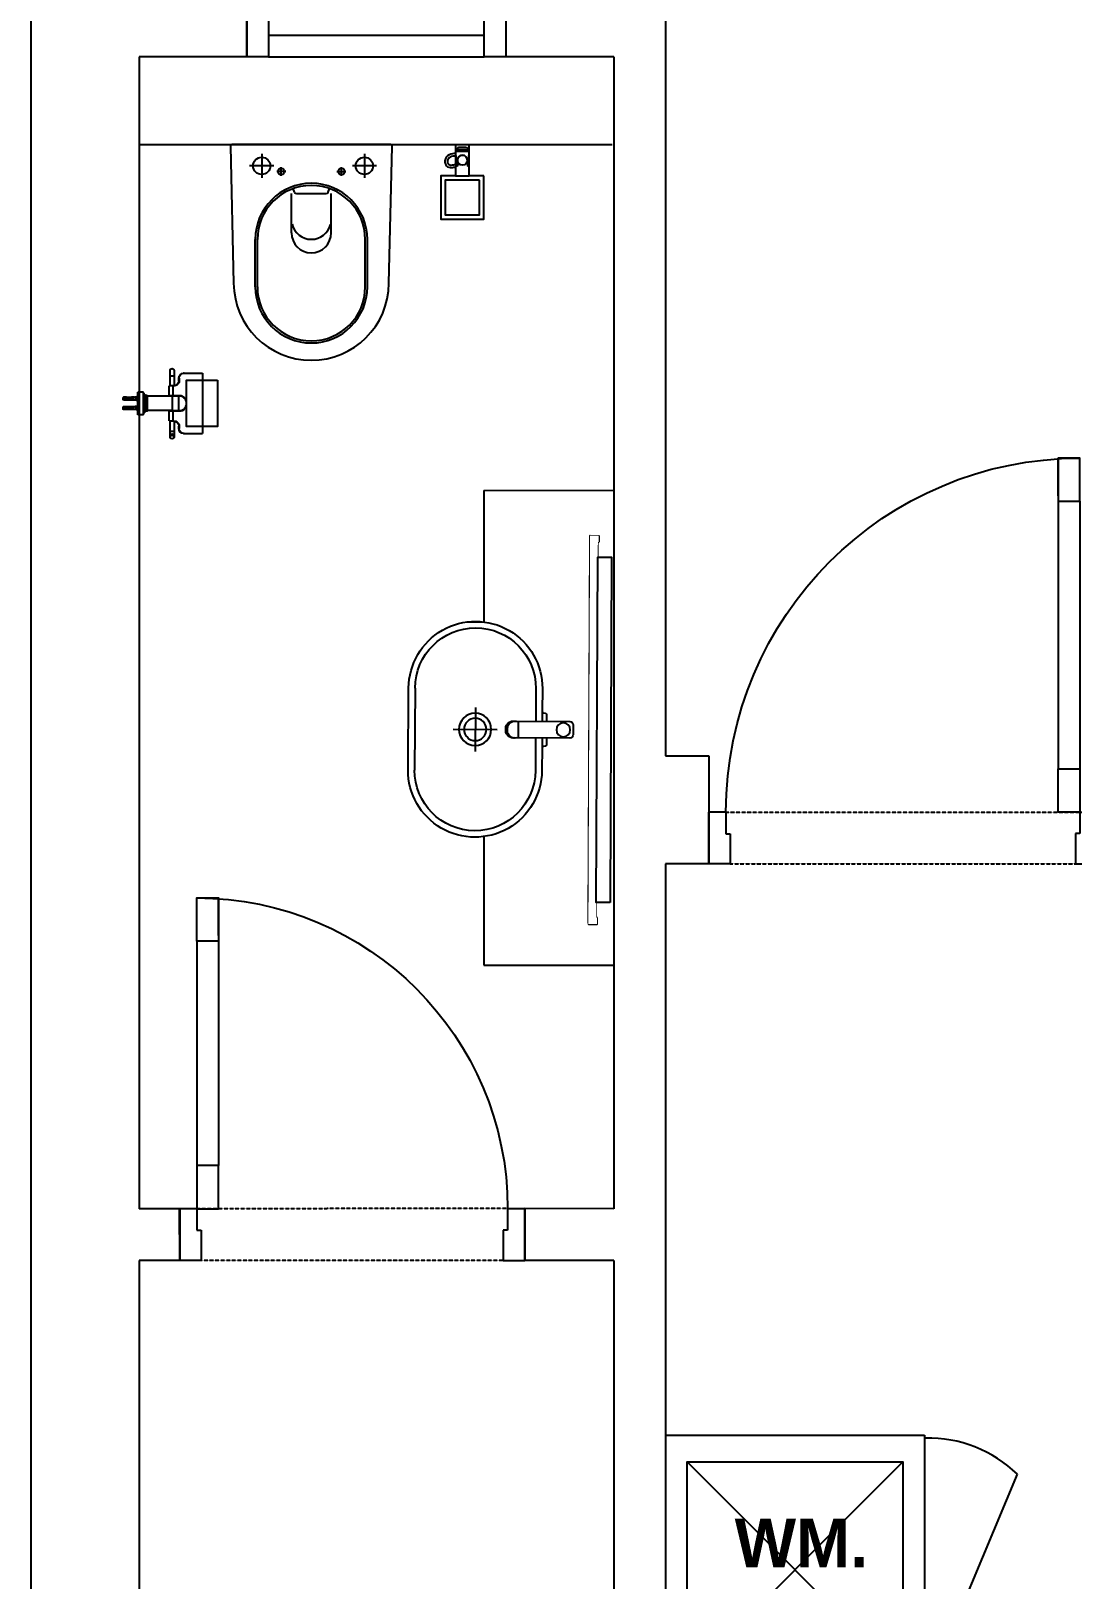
# Model space of a CAD drawing. Extents: x -678889171 to 586587, y -792238163 to 335485.
# Drawn here: x 79990 to 82402, y 69800 to 73387 of the extents above; entities that cross this region are included whole.
import ezdxf

# ---------------------------------------------------------------- set-up
doc = ezdxf.new("R2010")
doc.units = 0
doc.header["$MEASUREMENT"] = 0
doc.set_wipeout_variables(frame=1)
doc.linetypes.add('XR-A-TYP35$0$XR-A-TYP-3-9-10$0$XR-A-TYP-2-3-4-6-7-8-9-10$0$HIDDEN', pattern=[0.375, 0.25, -0.125])
doc.layers.get('0').update_dxf_attribs({"color": 8})
for name, color, linetype in [('XR-A-9TH-FLOOR$0$A-WALL', 252, 'Continuous'), ('XR-A-TYP35$0$XR-A-TYP-3-9-10$0$A-ANNO-NOTE', 252, 'Continuous'), ('XR-A-TYP35$0$XR-A-TYP-3-9-10$0$A-EQPM', 252, 'Continuous'), ('XR-A-TYP35$0$XR-A-TYP-3-9-10$0$A-FURN-SANT', 252, 'Continuous'), ('XR-A-TYP35$0$XR-A-TYP-3-9-10$0$A-WALL', 252, 'Continuous'), ('XR-A-TYP35$0$XR-A-TYP-3-9-10$0$I-EQPM', 252, 'Continuous'), ('XR-A-TYP35$0$XR-A-TYP-3-9-10$0$I-WIPEOUT', 252, 'Continuous'), ('XR-A-TYP35$0$XR-A-TYP-3-9-10$0$XR-A-TYP-2-3-4-6-7-8-9-10$0$A-DOOR', 252, 'Continuous'), ('XR-A-TYP35$0$XR-A-TYP-3-9-10$0$XR-A-TYP-2-3-4-6-7-8-9-10$0$A-FLOR-OVHD', 252, 'XR-A-TYP35$0$XR-A-TYP-3-9-10$0$XR-A-TYP-2-3-4-6-7-8-9-10$0$HIDDEN'), ('XR-A-TYP35$0$XR-A-TYP-3-9-10$0$XR-A-TYP-2-4-6-7-8$0$A-GLAZ', 252, 'Continuous')]:
    doc.layers.add(name, color=color, linetype=linetype)
doc.styles.add('XR-A-TYP35$0$XR-A-TYP-3-9-10$0$TYPICAL TYPES$0$XREF_1BR$0$KZT', font='')
doc.styles.get('XR-A-TYP35$0$XR-A-TYP-3-9-10$0$TYPICAL TYPES$0$XREF_1BR$0$KZT').set_extended_font_data('AvantGarde LT Medium', bold=True)

# ---------------------------------------------------------------- blocks, each defined once
blk = doc.blocks.new('XR-A-TYP35$0$XR-A-TYP-3-9-10$0$A$C519C6AFF')
at = {"layer": 'XR-A-TYP35$0$XR-A-TYP-3-9-10$0$A-EQPM'}
blk.add_lwpolyline([(250, -250), (-250, -250), (-250, 250), (250, 250)], close=True, dxfattribs=at)
for points in [[(250, -250), (-250, 250)], [(250, 250), (-250, -250)]]:
    blk.add_lwpolyline(points, dxfattribs=at)
blk = doc.blocks.new('XR-A-TYP35$0$XR-A-TYP-3-9-10$0$XREF_3BR$0$SE4')
at = {"layer": 'XR-A-TYP35$0$XR-A-TYP-3-9-10$0$A-FURN-SANT'}
for p, q in [((410.2, 473.4), (410.4, 473.4)), ((410.2, 468.4), (410.2, 466.8)), ((410.2, 467.5), (410.5, 467.5)), ((416.2, 481.1), (410.3, 481.1)), ((410.3, 475.3), (410.3, 481.1)), ((410.3, 475.3), (410.3, 475.2)), ((410.3, 475.2), (410.3, 475.2)), ((410.3, 465.7), (410.3, 465.7)), ((410.3, 465.7), (410.3, 465.5)), ((410.3, 459.3), (410.3, 465.5)), ((411.2, 479.3), (415.2, 479.3)), ((411.2, 479.3), (411.2, 478.3)), ((415.2, 478.3), (411.2, 478.3)), ((411.2, 475.3), (415.2, 475.3)), ((411.2, 475.3), (411.2, 474.3)), ((415.2, 474.3), (411.2, 474.3)), ((411.2, 471.3), (415.2, 471.3)), ((411.2, 471.3), (411.2, 470.3)), ((415.2, 470.3), (411.2, 470.3)), ((411.2, 467.3), (412.5, 467.3)), ((411.2, 467.3), (411.2, 466.4)), ((412.5, 466.4), (411.2, 466.4)), ((411.2, 463.3), (412.5, 463.3)), ((411.2, 463.3), (411.2, 462.4)), ((415.2, 462.4), (411.2, 462.4)), ((411.5, 482.3), (414.9, 482.3)), ((412.5, 467.3), (412.5, 467.5)), ((413.2, 467.3), (412.5, 467.3)), ((412.5, 463.8), (412.5, 467.3)), ((414, 463.8), (412.5, 463.8)), ((412.5, 463.2), (412.5, 463.8)), ((414, 463.2), (412.5, 463.2)), ((414, 467.3), (413.2, 467.3)), ((414, 467.3), (414, 467.5)), ((414, 467.3), (415.2, 467.3)), ((414, 463.8), (414, 467.3)), ((415.2, 466.4), (414, 466.4)), ((414, 463.2), (414, 463.8)), ((414, 463.3), (415.2, 463.3)), ((415.2, 479.3), (415.2, 478.3)), ((415.2, 475.3), (415.2, 474.3)), ((415.2, 471.3), (415.2, 470.3)), ((415.2, 467.3), (415.2, 466.4)), ((415.2, 463.3), (415.2, 462.4)), ((416.2, 467.5), (415.9, 467.5)), ((416.2, 473.4), (416, 473.4)), ((416.2, 475.3), (416.2, 481.1)), ((416.2, 475.3), (416.2, 475.2)), ((416.2, 475.2), (416.2, 475.2)), ((416.2, 466.8), (416.2, 468.4)), ((416.2, 465.7), (416.2, 465.5)), ((416.2, 465.7), (416.2, 465.7)), ((416.2, 459.3), (416.2, 465.5)), ((429.2, 473.4), (429.4, 473.4)), ((429.2, 468.4), (429.2, 466.8)), ((429.2, 467.5), (429.5, 467.5)), ((435.2, 481.1), (429.3, 481.1)), ((429.3, 475.3), (429.3, 481.1)), ((429.3, 475.3), (429.3, 475.2)), ((429.3, 475.2), (429.3, 475.2)), ((429.3, 465.7), (429.3, 465.7)), ((429.3, 465.7), (429.3, 465.5)), ((429.3, 459.3), (429.3, 465.5)), ((430.2, 479.3), (434.2, 479.3)), ((430.2, 479.3), (430.2, 478.3)), ((434.2, 478.3), (430.2, 478.3)), ((430.2, 475.3), (434.2, 475.3)), ((430.2, 475.3), (430.2, 474.3)), ((434.2, 474.3), (430.2, 474.3)), ((430.2, 471.3), (434.2, 471.3)), ((430.2, 471.3), (430.2, 470.3)), ((434.2, 470.3), (430.2, 470.3)), ((430.2, 467.3), (431.5, 467.3)), ((430.2, 467.3), (430.2, 466.4)), ((431.5, 466.4), (430.2, 466.4)), ((430.2, 463.3), (431.5, 463.3)), ((430.2, 463.3), (430.2, 462.4)), ((434.2, 462.4), (430.2, 462.4)), ((430.5, 482.3), (433.9, 482.3)), ((431.5, 467.3), (431.5, 467.5)), ((432.2, 467.3), (431.5, 467.3)), ((431.5, 463.8), (431.5, 467.3)), ((433, 463.8), (431.5, 463.8)), ((431.5, 463.2), (431.5, 463.8)), ((433, 463.2), (431.5, 463.2)), ((433, 467.3), (432.2, 467.3)), ((433, 467.3), (433, 467.5)), ((433, 467.3), (434.2, 467.3)), ((433, 463.8), (433, 467.3)), ((434.2, 466.4), (433, 466.4)), ((433, 463.2), (433, 463.8)), ((433, 463.3), (434.2, 463.3)), ((434.2, 479.3), (434.2, 478.3)), ((434.2, 475.3), (434.2, 474.3)), ((434.2, 471.3), (434.2, 470.3)), ((434.2, 467.3), (434.2, 466.4)), ((434.2, 463.3), (434.2, 462.4)), ((435.2, 467.5), (434.9, 467.5)), ((435.2, 473.4), (435, 473.4)), ((435.2, 475.3), (435.2, 481.1)), ((435.2, 475.3), (435.2, 475.2)), ((435.2, 475.2), (435.2, 475.2)), ((435.2, 466.8), (435.2, 468.4)), ((435.2, 465.7), (435.2, 465.5)), ((435.2, 465.7), (435.2, 465.7)), ((435.2, 459.3), (435.2, 465.5)), ((445.2, 452.8), (400.2, 452.8)), ((400.2, 441.8), (400.2, 452.8)), ((445.2, 441.8), (400.2, 441.8)), ((404.2, 438.8), (404.2, 441.8)), ((441.2, 438.8), (404.2, 438.8)), ((407.2, 437.1), (407.2, 437.1)), ((407.2, 434.3), (407.2, 437.1)), ((407.7, 437.1), (407.2, 437.1)), ((407.2, 437.1), (407.2, 434.3)), ((407.5, 434.3), (407.2, 434.3)), ((407.2, 434.3), (407.2, 434.3)), ((407.2, 434.3), (407.2, 434.1)), ((407.2, 434.3), (407.2, 434.1)), ((407.2, 434.1), (407.2, 434.1)), ((407.2, 434.1), (407.4, 434.1)), ((407.4, 434.3), (407.4, 434.1)), ((407.4, 434.1), (407.5, 434.1)), ((407.5, 434.3), (407.5, 434.1)), ((408, 434.1), (407.5, 434.1)), ((407.7, 438.8), (407.7, 437.1)), ((408, 437.1), (407.7, 437.1)), ((407.8, 436.2), (407.8, 437.1)), ((407.8, 437.1), (407.8, 436.5)), ((407.9, 436.5), (407.8, 436.5)), ((407.8, 436.5), (407.8, 436.2)), ((407.8, 436.2), (407.8, 436.2)), ((407.8, 436.2), (407.9, 436.2)), ((407.9, 437.1), (407.9, 436.5)), ((407.9, 436.5), (408, 436.5)), ((407.9, 436.2), (407.9, 436.5)), ((407.9, 436.2), (408.4, 436.2)), ((408.2, 437.1), (408, 437.1)), ((408, 436.5), (408, 437.1)), ((408, 437.1), (408, 436.5)), ((408.2, 436.5), (408, 436.5)), ((408, 434.1), (408, 436.2)), ((408.3, 434.5), (408, 434.5)), ((408.4, 434.3), (408, 434.3)), ((408, 434.1), (408.1, 434.1)), ((408.1, 434.3), (408.1, 434.1)), ((408.1, 434.1), (408.4, 434.1)), ((408.2, 436.5), (408.2, 437.1)), ((409.6, 437.1), (408.2, 437.1)), ((409.9, 436.5), (408.2, 436.5)), ((408.3, 434.5), (408.3, 436.2)), ((408.4, 434.5), (408.3, 434.5)), ((408.4, 436.5), (408.4, 434.5)), ((408.9, 434.5), (408.4, 434.5)), ((408.4, 434.5), (408.4, 434.1)), ((409.6, 434.1), (408.4, 434.1)), ((408.7, 384.8), (408.7, 434.1)), ((408.9, 434.5), (408.9, 436.5)), ((408.9, 434.5), (409.3, 434.5)), ((409, 452.8), (410.2, 458.3)), ((409.3, 434.5), (409.3, 436.5)), ((409.3, 434.5), (409.6, 434.5)), ((411.7, 437.1), (409.6, 437.1)), ((409.6, 434.5), (409.6, 436.5)), ((409.6, 434.1), (409.6, 434.5)), ((409.6, 434.5), (410.1, 434.5)), ((412, 434.1), (409.6, 434.1)), ((409.9, 436.5), (409.9, 437.1)), ((412.4, 436.5), (409.9, 436.5)), ((410.1, 434.5), (410.1, 436.5)), ((410.1, 434.5), (410.5, 434.5)), ((410.2, 459.3), (410.3, 459.3)), ((410.2, 459.3), (410.2, 458.3)), ((410.5, 434.5), (410.5, 436.5)), ((410.5, 434.5), (411.3, 434.5)), ((411.3, 434.5), (411.3, 436.5)), ((411.3, 434.5), (411.7, 434.5)), ((412.4, 437.1), (411.7, 437.1)), ((411.7, 434.5), (411.7, 436.5)), ((411.7, 434.5), (412.2, 434.5)), ((412, 434.1), (412, 434.5)), ((413.4, 434.1), (412, 434.1)), ((412.2, 434.5), (412.2, 436.5)), ((412.2, 434.5), (412.8, 434.5)), ((412.8, 437.1), (412.4, 437.1)), ((412.4, 436.5), (412.4, 437.1)), ((412.8, 436.5), (412.4, 436.5)), ((413.6, 437.1), (412.8, 437.1)), ((412.8, 436.5), (412.8, 437.1)), ((413.6, 436.5), (412.8, 436.5)), ((412.8, 434.5), (412.8, 436.5)), ((412.8, 434.5), (416, 434.5)), ((413.2, 452.8), (413.2, 458.3)), ((413.4, 434.1), (413.4, 434.5)), ((413.4, 434.1), (413.4, 434.5)), ((413.4, 434.1), (413.4, 434.1)), ((415.6, 437.1), (413.6, 437.1)), ((413.6, 436.5), (413.6, 437.1)), ((415.6, 436.5), (413.6, 436.5)), ((414.2, 434.5), (414.2, 434.1)), ((414.6, 434.1), (414.2, 434.1)), ((414.6, 434.5), (414.6, 434.1)), ((414.7, 434.1), (414.6, 434.1)), ((414.7, 434.1), (414.7, 434.5)), ((414.9, 434.1), (414.7, 434.1)), ((414.9, 434.1), (414.9, 434.5)), ((415.1, 434.1), (414.9, 434.1)), ((415.1, 434.1), (415.1, 434.5)), ((415.9, 434.1), (415.1, 434.1)), ((416.2, 437.1), (415.6, 437.1)), ((415.6, 436.5), (415.6, 437.1)), ((416.2, 436.5), (415.6, 436.5)), ((415.9, 434.1), (415.9, 434.5)), ((416.8, 434.1), (415.9, 434.1)), ((416, 434.5), (416, 436.5)), ((416, 434.5), (419.6, 434.5)), ((416.2, 459.3), (416.2, 459.3)), ((416.2, 458.3), (416.2, 459.3)), ((417.5, 452.8), (416.2, 458.3)), ((418.1, 437.1), (416.2, 437.1)), ((416.2, 436.5), (416.2, 437.1)), ((418.1, 436.5), (416.2, 436.5)), ((416.8, 434.1), (416.8, 434.5)), ((418.5, 434.1), (416.8, 434.1)), ((418.8, 437.1), (418.1, 437.1)), ((418.1, 436.5), (418.1, 437.1)), ((418.8, 436.5), (418.1, 436.5)), ((418.5, 434.1), (418.5, 434.5)), ((419.7, 434.1), (418.5, 434.1)), ((419.3, 437.1), (418.8, 437.1)), ((418.8, 436.5), (418.8, 437.1)), ((419.3, 436.5), (418.8, 436.5)), ((419.5, 437.1), (419.3, 437.1)), ((419.3, 436.5), (419.3, 437.1)), ((419.5, 436.5), (419.3, 436.5)), ((419.6, 437.1), (419.5, 437.1)), ((419.5, 436.5), (419.5, 437.1)), ((419.6, 436.5), (419.5, 436.5)), ((420.2, 437.1), (419.6, 437.1)), ((419.6, 436.5), (419.6, 437.1)), ((420.2, 436.5), (419.6, 436.5)), ((419.6, 434.5), (419.6, 436.5)), ((419.6, 434.5), (420.1, 434.5)), ((419.7, 434.1), (419.7, 434.5)), ((420.4, 434.1), (419.7, 434.1)), ((420.1, 434.5), (420.1, 436.5)), ((420.1, 436.5), (420.1, 434.5)), ((420.1, 434.5), (420.1, 434.5)), ((420.1, 434.5), (420.3, 434.5)), ((420.2, 436.5), (420.2, 437.1)), ((420.2, 437.1), (420.2, 437.1)), ((420.3, 437.1), (420.2, 437.1)), ((420.2, 436.5), (420.2, 437.1)), ((420.2, 436.5), (420.2, 436.5)), ((420.3, 434.5), (420.3, 437.1)), ((420.3, 437.1), (420.6, 437.1)), ((420.3, 434.5), (420.6, 434.5)), ((420.4, 434.1), (420.4, 434.5)), ((420.6, 437.1), (420.8, 437.1)), ((420.6, 434.5), (420.6, 437.1)), ((420.6, 434.5), (420.6, 435.1)), ((420.6, 435.1), (420.8, 435.1)), ((420.6, 434.5), (420.6, 435.1)), ((420.6, 434.5), (420.6, 434.5)), ((420.6, 434.5), (420.6, 434.5)), ((420.6, 434.5), (420.9, 434.5)), ((420.8, 435.1), (420.8, 437.1)), ((420.8, 437.1), (422, 437.1)), ((420.8, 435.1), (422, 435.1)), ((420.9, 434.5), (420.9, 435.1)), ((420.9, 434.5), (421.2, 434.5)), ((421.2, 434.5), (421.2, 435.1)), ((421.3, 434.5), (421.2, 434.5)), ((421.3, 434.5), (421.3, 435.1)), ((421.3, 434.5), (422.4, 434.5)), ((422, 435.1), (422, 437.1)), ((422, 437.1), (422.3, 437.1)), ((422, 435.1), (422.3, 435.1)), ((424.9, 437.1), (422.3, 437.1)), ((422.3, 435.1), (422.3, 437.1)), ((422.3, 435.1), (422.7, 435.1)), ((422.4, 434.5), (422.4, 435.1)), ((422.4, 434.5), (422.7, 434.5)), ((422.7, 435.1), (422.7, 437.1)), ((422.7, 435.4), (422.7, 435.4)), ((422.7, 435.4), (422.9, 435.4)), ((422.7, 434.5), (422.7, 435.4)), ((422.7, 435.4), (422.7, 434.5)), ((422.7, 434.5), (422.7, 435.1)), ((422.7, 434.5), (422.7, 435.1)), ((422.7, 434.5), (422.7, 434.5)), ((422.7, 434.5), (422.7, 434.5)), ((422.7, 434.5), (423, 434.5)), ((422.7, 434.3), (422.7, 434.3)), ((422.9, 435.4), (422.9, 437.1)), ((422.9, 435.4), (424, 435.4)), ((423, 434.5), (423, 435.4)), ((423, 434.5), (424.1, 434.5)), ((423.7, 434.5), (423.7, 434.5)), ((424, 435.4), (424, 437.1)), ((424, 435.4), (424, 437.1)), ((424, 435.4), (424, 435.4)), ((424.1, 437.1), (424.1, 434.5)), ((424.2, 434.5), (424.1, 434.5)), ((424.2, 434.5), (424.2, 437.1)), ((424.2, 434.5), (424.5, 434.5)), ((424.5, 434.5), (424.5, 437.1)), ((424.5, 434.5), (424.8, 434.5)), ((424.8, 434.5), (424.8, 437.1)), ((424.8, 437.1), (424.8, 434.5)), ((424.8, 434.5), (424.8, 434.5)), ((424.8, 434.5), (424.9, 434.5)), ((424.9, 437.1), (425.1, 437.1)), ((424.9, 437.1), (424.9, 434.5)), ((424.9, 434.5), (425.1, 434.5)), ((425, 434.1), (425, 434.5)), ((425.7, 434.1), (425, 434.1)), ((425.1, 434.5), (425.1, 437.1)), ((425.2, 437.1), (425.1, 437.1)), ((425.1, 434.5), (425.4, 434.5)), ((425.8, 437.1), (425.2, 437.1)), ((425.2, 437.1), (425.2, 437.1)), ((425.2, 436.5), (425.2, 437.1)), ((425.2, 437.1), (425.2, 436.5)), ((425.8, 436.5), (425.2, 436.5)), ((425.2, 436.5), (425.2, 436.5)), ((425.4, 434.5), (425.4, 436.5)), ((425.4, 434.5), (425.4, 436.5)), ((425.4, 434.5), (425.8, 434.5)), ((425.4, 434.5), (425.4, 434.5)), ((425.7, 434.1), (425.7, 434.5)), ((426.9, 434.1), (425.7, 434.1)), ((425.9, 437.1), (425.8, 437.1)), ((425.8, 436.5), (425.8, 437.1)), ((425.9, 436.5), (425.8, 436.5)), ((425.8, 434.5), (425.8, 436.5)), ((425.8, 434.5), (429.4, 434.5)), ((426.1, 437.1), (425.9, 437.1)), ((425.9, 436.5), (425.9, 437.1)), ((426.1, 436.5), (425.9, 436.5)), ((426.6, 437.1), (426.1, 437.1)), ((426.1, 436.5), (426.1, 437.1)), ((426.6, 436.5), (426.1, 436.5)), ((427.3, 437.1), (426.6, 437.1)), ((426.6, 436.5), (426.6, 437.1)), ((427.3, 436.5), (426.6, 436.5)), ((426.9, 434.1), (426.9, 434.5)), ((428.6, 434.1), (426.9, 434.1)), ((429.3, 437.1), (427.3, 437.1)), ((427.3, 436.5), (427.3, 437.1)), ((429.3, 436.5), (427.3, 436.5)), ((428, 452.8), (429.2, 458.3)), ((428.6, 434.1), (428.6, 434.5)), ((429.5, 434.1), (428.6, 434.1)), ((429.3, 459.3), (429.2, 459.3)), ((429.2, 459.3), (429.2, 458.3)), ((429.9, 437.1), (429.3, 437.1)), ((429.3, 436.5), (429.3, 437.1)), ((429.9, 436.5), (429.3, 436.5)), ((429.4, 434.5), (429.4, 436.5)), ((429.4, 434.5), (432.6, 434.5)), ((429.5, 434.1), (429.5, 434.5)), ((430.4, 434.1), (429.5, 434.1)), ((431.8, 437.1), (429.9, 437.1)), ((429.9, 436.5), (429.9, 437.1)), ((431.8, 436.5), (429.9, 436.5)), ((430.4, 434.1), (430.4, 434.5)), ((430.6, 434.1), (430.4, 434.1)), ((430.6, 434.1), (430.6, 434.5)), ((430.7, 434.1), (430.6, 434.1)), ((430.7, 434.1), (430.7, 434.5)), ((430.8, 434.1), (430.7, 434.1)), ((430.8, 434.1), (430.8, 434.5)), ((431.2, 434.1), (430.8, 434.1)), ((431.2, 434.1), (431.2, 434.5)), ((432.6, 437.1), (431.8, 437.1)), ((431.8, 436.5), (431.8, 437.1)), ((432.6, 436.5), (431.8, 436.5)), ((432, 434.1), (432, 434.5)), ((432, 434.5), (432, 434.1)), ((433.4, 434.1), (432, 434.1)), ((432, 434.1), (432, 434.1)), ((432.2, 452.8), (432.2, 458.3)), ((433, 437.1), (432.6, 437.1)), ((432.6, 436.5), (432.6, 437.1)), ((433, 436.5), (432.6, 436.5)), ((432.6, 434.5), (432.6, 436.5)), ((432.6, 434.5), (433.3, 434.5)), ((433, 436.5), (433, 437.1)), ((433.7, 437.1), (433, 437.1)), ((435.6, 436.5), (433, 436.5)), ((433.3, 434.5), (433.3, 436.5)), ((433.3, 434.5), (433.7, 434.5)), ((433.4, 434.1), (433.4, 434.5)), ((435.8, 434.1), (433.4, 434.1)), ((435.8, 437.1), (433.7, 437.1)), ((433.7, 434.5), (433.7, 436.5)), ((433.7, 434.5), (434.2, 434.5)), ((434.2, 434.5), (434.2, 436.5)), ((434.2, 434.5), (434.9, 434.5)), ((434.9, 434.5), (434.9, 436.5)), ((434.9, 434.5), (435.3, 434.5)), ((435.2, 459.3), (435.2, 459.3)), ((435.2, 458.3), (435.2, 459.3)), ((436.5, 452.8), (435.2, 458.3)), ((435.3, 434.5), (435.3, 436.5)), ((435.3, 434.5), (435.8, 434.5)), ((435.6, 436.5), (435.6, 437.1)), ((437.2, 436.5), (435.6, 436.5)), ((437.2, 437.1), (435.8, 437.1)), ((435.8, 434.5), (435.8, 436.5)), ((435.8, 434.1), (435.8, 434.5)), ((435.8, 434.5), (436.2, 434.5)), ((437.1, 434.1), (435.8, 434.1)), ((436.2, 434.5), (436.2, 436.5)), ((436.2, 434.5), (436.6, 434.5)), ((436.6, 434.5), (436.6, 436.5)), ((437, 434.5), (436.6, 434.5)), ((436.7, 384.8), (436.7, 434.1)), ((437, 434.5), (437, 436.5)), ((437, 436.2), (437.6, 436.2)), ((437.1, 434.5), (437, 434.5)), ((437.1, 434.5), (437.1, 436.2)), ((437.4, 434.5), (437.1, 434.5)), ((437.1, 434.1), (437.1, 434.5)), ((437.4, 434.3), (437.1, 434.3)), ((437.1, 434.1), (437.3, 434.1)), ((437.4, 437.1), (437.2, 437.1)), ((437.2, 436.5), (437.2, 437.1)), ((437.4, 436.5), (437.2, 436.5)), ((437.3, 434.3), (437.3, 434.1)), ((437.3, 434.1), (437.4, 434.1)), ((437.7, 437.1), (437.4, 437.1)), ((437.4, 436.5), (437.4, 437.1)), ((437.4, 434.1), (437.4, 436.2)), ((437.9, 434.1), (437.4, 434.1)), ((437.5, 436.5), (437.5, 437.1)), ((437.5, 436.5), (437.6, 436.5)), ((437.6, 436.5), (437.6, 437.1)), ((437.6, 436.5), (437.6, 437.1)), ((437.6, 436.5), (437.6, 436.5)), ((437.6, 436.2), (437.6, 436.5)), ((437.6, 436.2), (437.6, 436.5)), ((437.6, 436.2), (437.6, 436.2)), ((437.6, 436.2), (437.7, 436.2)), ((437.7, 438.8), (437.7, 437.1)), ((438.2, 437.1), (437.7, 437.1)), ((437.7, 436.2), (437.7, 437.1)), ((438.2, 434.3), (437.9, 434.3)), ((437.9, 434.3), (437.9, 434.1)), ((437.9, 434.1), (438.1, 434.1)), ((438.1, 434.3), (438.1, 434.1)), ((438.1, 434.1), (438.3, 434.1)), ((438.2, 437.1), (438.3, 437.1)), ((438.2, 434.3), (438.2, 437.1)), ((438.3, 434.3), (438.2, 434.3)), ((438.3, 434.3), (438.3, 437.1)), ((438.3, 434.3), (438.3, 434.1)), ((438.3, 434.1), (438.3, 434.3)), ((438.3, 434.1), (438.3, 434.1)), ((441.2, 438.8), (441.2, 441.8)), ((445.2, 441.8), (445.2, 452.8)), ((367.7, 388.8), (357.7, 388.8)), ((357.7, 380.8), (367.7, 380.8)), ((367.7, 388.8), (367.7, 380.8)), ((387.7, 388.8), (367.7, 388.8)), ((367.7, 380.8), (387.6, 380.8)), ((377.7, 371.5), (372.7, 371.5)), ((372.7, 371.5), (372.7, 370.6)), ((372.7, 370.6), (377.7, 370.6)), ((377.7, 370.6), (377.7, 371.5)), ((387.7, 382.7), (387.7, 390.8)), ((407.7, 390.8), (387.7, 390.8)), ((407.7, 382.7), (387.7, 382.7)), ((387.7, 381.5), (387.7, 382.7)), ((407.7, 382.7), (407.7, 390.8)), ((407.7, 382.7), (407.7, 390.8)), ((408.7, 390.8), (407.7, 390.8)), ((407.7, 369.6), (407.7, 382.7)), ((407.7, 378.8), (408.7, 378.8)), ((408.7, 384.8), (436.7, 384.8)), ((408.7, 372.3), (408.7, 384.8)), ((408.7, 372.3), (436.7, 372.3)), ((437.7, 390.8), (436.7, 390.8)), ((436.7, 384.8), (436.7, 372.3)), ((436.7, 378.8), (437.7, 378.8)), ((437.7, 390.8), (437.7, 382.7)), ((457.7, 390.8), (437.7, 390.8)), ((437.7, 390.8), (437.7, 382.7)), ((437.7, 382.7), (437.7, 369.6)), ((457.7, 382.7), (437.7, 382.7)), ((457.7, 390.8), (457.7, 382.7)), ((478.7, 388.8), (457.7, 388.8)), ((457.7, 382.7), (457.7, 381.5)), ((457.8, 380.8), (478.7, 380.8)), ((467.7, 370.6), (467.7, 371.5)), ((472.7, 371.5), (467.7, 371.5)), ((467.7, 370.6), (472.7, 370.6)), ((472.7, 370.6), (472.7, 371.5)), ((478.7, 380.8), (478.7, 388.8)), ((485.8, 388.8), (478.7, 388.8)), ((478.7, 380.8), (485.8, 380.8)), ((488.9, 388.8), (485.8, 388.8)), ((485.8, 380.8), (488.9, 380.8)), ((362.7, 361.1), (362.7, 361.9)), ((362.7, 361.1), (362.7, 324.1)), ((482.7, 361.9), (482.7, 361.1)), ((482.7, 361.1), (482.7, 324.1)), ((362.8, 324.1), (482.6, 324.1))]:
    blk.add_line(p, q, dxfattribs=at)
for points in [[(407.2, 434.1), (438.3, 434.1), (438.3, 437.1), (407.2, 437.1)], [(376.8, 294.5), (468.7, 294.5), (468.7, 356), (376.8, 356)]]:
    blk.add_lwpolyline(points, close=True, dxfattribs=at)
for centre, radius, start, end in [((420.6, 434.8), 0.303, 249.713, 266.578), ((420.6, 434.6), 0.191, 245.5072, 295.3419), ((420.8, 433.8), 0.688, 95.9832, 109.0037), ((420.8, 433.9), 0.513, 94.8314, 107.1936), ((421.2, 430.6), 3.86, 76.2872, 96.7169), ((422.3, 434.5), 0.178, 230.815, 271.7767), ((422.9, 435.5), 1.25, 262.2328, 271.7069), ((423.2, 434.5), 0.178, 268.2233, 308.9187), ((424.2, 430.5), 3.94, 82.708, 103.5674), ((424.6, 433.8), 0.688, 70.9963, 84.0168), ((424.6, 433.9), 0.519, 72.5665, 84.4833), ((424.8, 434.8), 0.303, 273.422, 290.287), ((357.7, 384.8), 4, 90, 270), ((372.7, 361.5), 10, 89.9854, 177.4108), ((372.7, 360.6), 9.98, 89.8092, 177.2539), ((377.5, 380.8), 10.3, 271.4545, 3.7433), ((377.6, 381.5), 10, 270.7148, 351.5135), ((382.8, 381.5), 4.95, 342.2494, 1.6628), ((462.7, 381.5), 4.95, 178.3503, 197.7376), ((468, 380.8), 10.3, 176.2277, 268.5745), ((467.8, 381.5), 9.96, 188.2757, 269.496), ((472.7, 361.5), 10, 2.5889, 90.0149), ((472.7, 360.6), 9.98, 2.7464, 90.1904), ((488.9, 384.8), 4, 270, 90), ((374.1, 177.9), 146.7, 94.406, 94.4421), ((472.5, 204.6), 120, 85.1228, 85.1671)]:
    blk.add_arc(centre, radius, start, end, dxfattribs=at)
for centre, major_axis, ratio, start_param, end_param in [((413.2, 473.4), (0, 10.5), 0.285569, 1.403348, 1.570796), ((413.2, 473.4), (0, -6.74), 0.445101, 4.712389, 4.895847), ((413.2, 470.9), (0, 6.74), 0.445101, 1.209195, 1.545119), ((413.2, 471.3), (0, -8.33), 0.359989, 4.738067, 5.192367), ((413.2, 468.4), (0, 8.33), 0.359989, 1.39272, 1.673729), ((413.2, 466.8), (0, 6.74), 0.445101, 1.467863, 1.738244), ((413.2, 477), (0, -10.5), 0.285569, -1.403348, -1.209195), ((413.2, 464.4), (0, 6.74), 0.445101, 1.090818, 1.403348), ((413.2, 480), (3, 0), 0.760351, 3.989655, 5.435123), ((413.2, 476), (3, 0), 0.760351, 3.989655, 5.435123), ((413.2, 472), (3, 0), 0.760351, 3.989655, 5.435123), ((413.2, 468.6), (3, 0), 0.976011, 3.989655, 4.459709), ((413.2, 464.6), (3, 0), 0.976011, 3.989655, 5.435123), ((413.2, 474.3), (0, -7.06), 0.425017, 6.030505, 6.283185), ((413.2, 474.3), (0, 7.06), 0.425017, 3.141593, 3.394273), ((413.2, 468.6), (3, 0), 0.976011, 4.965069, 5.435123), ((413.2, 471.3), (0, -8.33), 0.359989, 1.090818, 1.545119), ((413.2, 464.4), (0, 6.74), 0.445101, 4.879837, 5.192367), ((413.2, 477), (0, -10.5), 0.285569, 1.209195, 1.403348), ((413.2, 470.9), (0, 6.74), 0.445101, 4.738067, 5.073991), ((413.2, 473.4), (0, 10.5), 0.285569, 4.712389, 4.879837), ((413.2, 473.4), (0, 6.74), 0.445101, 4.528931, 4.712389), ((413.2, 468.4), (0, 8.33), 0.359989, 4.609456, 4.890466), ((413.2, 466.8), (0, 6.74), 0.445101, 4.544941, 4.815322), ((432.2, 473.4), (0, 10.5), 0.285569, 1.403348, 1.570796), ((432.2, 473.4), (0, 6.74), 0.445101, 1.570796, 1.754254), ((432.2, 470.9), (0, 6.74), 0.445101, 1.209195, 1.545119), ((432.2, 471.3), (0, -8.33), 0.359989, 4.738067, 5.192367), ((432.2, 468.4), (0, 8.33), 0.359989, 1.39272, 1.673729), ((432.2, 466.8), (0, 6.74), 0.445101, 1.467863, 1.738244), ((432.2, 477), (0, -10.5), 0.285569, -1.403348, -1.209195), ((432.2, 464.4), (0, 6.74), 0.445101, 1.090818, 1.403348), ((432.2, 480), (3, 0), 0.760351, 3.989655, 5.435123), ((432.2, 476), (3, 0), 0.760351, 3.989655, 5.435123), ((432.2, 472), (3, 0), 0.760351, 3.989655, 5.435123), ((432.2, 468.6), (3, 0), 0.976011, 3.989655, 4.459709), ((432.2, 464.6), (3, 0), 0.976011, 3.989655, 5.435123), ((432.2, 474.3), (0, -7.06), 0.425017, 6.030505, 6.283185), ((432.2, 474.3), (0, 7.06), 0.425017, 3.141593, 3.394273), ((432.2, 468.6), (3, 0), 0.976011, 4.965069, 5.435123), ((432.2, 471.3), (0, -8.33), 0.359989, 1.090818, 1.545119), ((432.2, 464.4), (0, 6.74), 0.445101, 4.879837, 5.192367), ((432.2, 477), (0, -10.5), 0.285569, 1.209195, 1.403348), ((432.2, 470.9), (0, 6.74), 0.445101, 4.738067, 5.073991), ((432.2, 473.4), (0, 10.5), 0.285569, 4.712389, 4.879837), ((432.2, 473.4), (0, -6.74), 0.445101, 1.387338, 1.570796), ((432.2, 468.4), (0, 8.33), 0.359989, 4.609456, 4.890466), ((432.2, 466.8), (0, 6.74), 0.445101, 4.544941, 4.815322), ((413.2, 471.4), (-0.8, -51.9), 0.055876, -1.314474, -1.20343), ((413.2, 471.4), (-2.9, -51.9), 0.014553, 1.205061, 1.316105), ((413.2, 471.4), (2.9, -51.9), 0.014553, -1.316105, -1.205061), ((413.2, 471.4), (0.8, -51.9), 0.055876, 1.20343, 1.314474), ((420.6, 434.6), (-0.068, 0.171), 0.902963, 2.7256, 3.147611), ((424.8, 434.6), (0.068, 0.171), 0.902963, 3.133356, 3.557585), ((432.2, 471.4), (-0.8, -51.9), 0.055876, -1.314474, -1.20343), ((432.2, 471.4), (-2.9, -51.9), 0.014553, 1.205061, 1.316105), ((432.2, 471.4), (2.9, -51.9), 0.014553, -1.316105, -1.205061), ((432.2, 471.4), (0.8, -51.9), 0.055876, 1.20343, 1.314474), ((485.8, 384.8), (0, -4), 0.707107, 3.141593, 6.283185), ((488.9, 384.8), (0, -4), 0.707107, 3.141593, 6.283185)]:
    blk.add_ellipse(centre, major_axis=major_axis, ratio=ratio, start_param=start_param, end_param=end_param, dxfattribs=at)
for points in [[(410.3, 481.1), (410.7, 481.5), (411.1, 481.9), (411.5, 482.3)], [(416.2, 481.1), (415.8, 481.5), (415.4, 481.9), (414.9, 482.3)], [(429.3, 481.1), (429.7, 481.5), (430.1, 481.9), (430.5, 482.3)], [(435.2, 481.1), (434.8, 481.5), (434.4, 481.9), (433.9, 482.3)], [(420.6, 434.5), (420.5, 434.5), (420.5, 434.4), (420.6, 434.4)], [(420.5, 434.4), (420.5, 434.4), (420.5, 434.4), (420.6, 434.4)], [(420.8, 434.4), (420.8, 434.4), (420.7, 434.4), (420.7, 434.4)], [(424.7, 434.4), (424.7, 434.4), (424.7, 434.4), (424.7, 434.4)], [(424.8, 434.4), (424.9, 434.4), (424.9, 434.5), (424.9, 434.5)], [(424.8, 434.4), (424.9, 434.4), (424.9, 434.4), (424.9, 434.4)]]:
    blk.add_open_spline(points, degree=3, dxfattribs=at)
for points, knots in [([(420.4, 434.5), (420.4, 434.5), (420.4, 434.5), (420.5, 434.4), (420.5, 434.4)], [0, 0, 0, 0, 0.233221, 1, 1, 1, 1]), ([(420.7, 434.4), (420.8, 434.5), (420.9, 434.5), (421, 434.5), (421.1, 434.5), (421.4, 434.5), (421.5, 434.5), (421.8, 434.4), (422, 434.4), (422.2, 434.4), (422.2, 434.4), (422.3, 434.3)], [0, 0, 0, 0, 0.125, 0.125, 0.25, 0.25, 0.5, 0.5, 0.75, 0.75, 1, 1, 1, 1]), ([(422.1, 434.4), (422.2, 434.4), (422.2, 434.3), (422.2, 434.3), (422.3, 434.3), (422.4, 434.3), (422.5, 434.3), (422.6, 434.3), (422.7, 434.3), (422.7, 434.3)], [0, 0, 0, 0, 0.081315, 0.172885, 0.303173, 0.525174, 0.708317, 0.899275, 1, 1, 1, 1]), ([(422.3, 434.3), (422.3, 434.3), (422.3, 434.3), (422.3, 434.3), (422.4, 434.3), (422.5, 434.3), (422.5, 434.3), (422.6, 434.3), (422.7, 434.3), (422.7, 434.3)], [0, 0, 0, 0, 0.25, 0.25, 0.5, 0.5, 0.75, 0.75, 1, 1, 1, 1]), ([(422.7, 434.3), (422.8, 434.3), (422.8, 434.3), (422.9, 434.3), (423, 434.3), (423, 434.3), (423.1, 434.3), (423.1, 434.3), (423.2, 434.3), (423.2, 434.3)], [0, 0, 0, 0, 0.25, 0.25, 0.5, 0.5, 0.75, 0.75, 1, 1, 1, 1]), ([(422.9, 434.3), (422.9, 434.3), (423, 434.3), (423.1, 434.3), (423.1, 434.3), (423.2, 434.3), (423.3, 434.4), (423.3, 434.4), (423.3, 434.4)], [0, 0, 0, 0, 0.012674, 0.296722, 0.605834, 0.842756, 0.990911, 1, 1, 1, 1]), ([(423.2, 434.3), (423.2, 434.3), (423.2, 434.4), (423.3, 434.4), (423.3, 434.4), (423.5, 434.4), (423.6, 434.4), (423.9, 434.5), (424.1, 434.5), (424.4, 434.5), (424.5, 434.5), (424.7, 434.4)], [0, 0, 0, 0, 0.125, 0.125, 0.25, 0.25, 0.5, 0.5, 0.75, 0.75, 1, 1, 1, 1]), ([(424.8, 434.4), (424.8, 434.4), (424.8, 434.4), (424.9, 434.4), (424.9, 434.4), (424.9, 434.4)], [0, 0, 0, 0, 0.418647, 0.862444, 1, 1, 1, 1]), ([(424.9, 434.4), (424.9, 434.4), (425, 434.4), (425, 434.5), (425, 434.5)], [0, 0, 0, 0, 0.310918, 1, 1, 1, 1]), ([(407.7, 370.5), (407.7, 368.6), (408, 366.9), (409.4, 363.5), (410.4, 362.1), (412.5, 360.2), (413.3, 359.6), (414.9, 358.6), (415.8, 358.2), (418.6, 357.2), (420.6, 356.8), (424.7, 356.8), (426.8, 357.2), (429.6, 358.2), (430.5, 358.6), (432.1, 359.6), (432.9, 360.1), (434.3, 361.4), (434.9, 362.1), (435.9, 363.6), (436.3, 364.4), (437.4, 366.8), (437.7, 368.6), (437.7, 370.5)], [0, 0, 0, 0, 0.125, 0.125, 0.25, 0.25, 0.3125, 0.3125, 0.375, 0.375, 0.5, 0.5, 0.625, 0.625, 0.6875, 0.6875, 0.75, 0.75, 0.8125, 0.8125, 0.875, 0.875, 1, 1, 1, 1]), ([(437.7, 369.6), (437.7, 367.7), (437.4, 366), (436, 362.6), (435, 361.2), (432.9, 359.3), (432.2, 358.7), (430.5, 357.7), (429.6, 357.3), (426.8, 356.3), (424.8, 356), (420.7, 356), (418.6, 356.3), (415.8, 357.3), (414.9, 357.7), (413.3, 358.7), (412.5, 359.3), (411.2, 360.5), (410.6, 361.2), (409.5, 362.7), (409.1, 363.5), (408, 365.9), (407.7, 367.7), (407.7, 369.6)], [0, 0, 0, 0, 0.125, 0.125, 0.25, 0.25, 0.3125, 0.3125, 0.375, 0.375, 0.5, 0.5, 0.625, 0.625, 0.6875, 0.6875, 0.75, 0.75, 0.8125, 0.8125, 0.875, 0.875, 1, 1, 1, 1])]:
    blk.add_open_spline(points, degree=3, knots=knots, dxfattribs=at)
blk = doc.blocks.new('XR-A-TYP35$0$XR-A-TYP-3-9-10$0$XREF_3BR$0$YHFH')
at = {"layer": 'XR-A-TYP35$0$XR-A-TYP-3-9-10$0$A-FURN-SANT'}
for p, q in [((3812.9, 8626), (3812.9, 8570.1)), ((3785, 8598.1), (3840.8, 8598.1)), ((4093.3, 8605.1), (3983.3, 8605.1)), ((4093.3, 8600), (3983.3, 8600)), ((3836.2, 8545.1), (3815.7, 8545.1)), ((3825.9, 8534.2), (3825.9, 8555.2)), ((3873.8, 8514.4), (3865.7, 8517.3)), ((3968.3, 8521.1), (3877.1, 8521.1)), ((3877.1, 8440.4), (3877.1, 8509.7)), ((3873.8, 8435.7), (3865.7, 8432.8)), ((3836.2, 8405.1), (3815.7, 8405.1)), ((3825.9, 8415.9), (3825.9, 8394.9)), ((3968.3, 8429), (3877.1, 8429)), ((3785, 8360.1), (3840.8, 8360.1)), ((3812.9, 8388), (3812.9, 8332.1)), ((4093.3, 8350.1), (3983.3, 8350.1)), ((4093.3, 8345.1), (3983.3, 8345.1))]:
    blk.add_line(p, q, dxfattribs=at)
blk.add_lwpolyline([(3763.3, 8292.6, 0.420556), (3768.4, 8287.6), (4085, 8295.1, 0.990797), (4085, 8655.1), (3768.3, 8662.6, 0.414202), (3763.3, 8657.6)], format="xyb", close=True, dxfattribs=at)
for centre, radius in [((3812.9, 8598.1), 20), ((3825.9, 8545.1), 7.5), ((3825.9, 8405.1), 7.5), ((3812.9, 8360.1), 20)]:
    blk.add_circle(centre, radius, dxfattribs=at)
for centre, radius, start, end in [((3983.3, 8475.1), 130, 90, 270), ((3983.3, 8475.1), 125, 90, 270), ((4093.3, 8475.1), 130, 270, 90), ((4093.3, 8475.1), 125, 270, 90), ((3872.1, 8509.7), 5, 0, 70.2415), ((3937.1, 8475.1), 46, 284.2033, 75.7967), ((3968.3, 8475.1), 46, 270, 90), ((3872.1, 8440.4), 5, 289.7585, 0)]:
    blk.add_arc(centre, radius, start, end, dxfattribs=at)
blk = doc.blocks.new('*U1407')
for points in [[(-30, 1085), (-32, 1085), (-32, 1098), (-50, 1098), (-50, 1100), (-30, 1100)], [(-44, 202), (-50, 202), (-50, 1098), (-44, 1098)], [(-32, 202), (-32, 1098), (-44, 1098), (-44, 202)], [(-30, 215), (-32, 215), (-32, 202), (-50, 202), (-50, 200), (-30, 200)]]:
    blk.add_lwpolyline(points, close=True)
blk.add_wipeout([(0, 250), (-32, 250), (-32, 215), (-30, 215), (-30, 200), (-50, 200), (-50, 1100), (-30, 1100), (-30, 1085), (-32, 1085), (-32, 1050), (0, 1050)]).dxf.layer = 'XR-A-TYP35$0$XR-A-TYP-3-9-10$0$I-WIPEOUT'
blk.add_lwpolyline([(0, 250), (-32, 250), (-32, 1050), (0, 1050)], close=True)
blk = doc.blocks.new('XR-A-TYP35$0$XR-A-TYP-3-9-10$0$A$C1e9f3e9b')
at = {"layer": 'XR-A-TYP35$0$XR-A-TYP-3-9-10$0$A-FURN-SANT'}
blk.add_circle((0, 0), 16.1, dxfattribs=at)
blk.add_wipeout([(358.4, 96.7), (359.7, -93.3), (340.9, -178.2), (295.9, -224), (219.8, -251), (151.8, -246.1), (102.7, -216.6), (71.6, -181.4), (49.7, -94.6), (48.4, 95.4), (66.7, 174.5), (103.5, 217), (175.6, 249.7), (242.7, 248.1), (282.8, 229.3), (329.4, 184.3)]).dxf.layer = 'XR-A-TYP35$0$XR-A-TYP-3-9-10$0$A-FURN-SANT'
for p, q in [((63.4, 95.5), (64, 19.6)), ((343.4, 96.6), (344.7, -93.4)), ((48.9, 42), (49, 19.5)), ((203.8, 51.8), (204.3, -50.1)), ((103.9, -18.9), (103.8, 19.7)), ((255.5, 1.1), (153.1, 0.6)), ((49.1, -19.1), (49.2, -41.6)), ((64.1, -19), (64.7, -94.5))]:
    blk.add_line(p, q, dxfattribs=at)
for points in [[(39.1, -19.1), (39.2, -34.8, 0.36397), (41.7, -37.8), (46.7, -38.6, -0.36397), (49.2, -41.6), (49.7, -94.6, 1), (359.7, -93.3), (358.4, 96.7, 1), (48.4, 95.4), (48.9, 42, -0.36397), (46.4, 39), (41.4, 38.1, 0.36397), (38.9, 35.1), (39, 19.5)], [(108.3, -18.9, 0.465324), (129.5, -2.5), (129.4, 3.6, 0.465324), (108.1, 19.8)]]:
    blk.add_lwpolyline(points, format="xyb", dxfattribs=at)
blk.add_lwpolyline([(-14.8, -19.4), (112.4, -18.8, 0.465324), (133.5, -2.5), (133.5, 3.6, 0.465324), (112.2, 19.8), (-15, 19.2, 0.414214), (-23, 11.1), (-22.9, -11.3, 0.414214)], format="xyb", close=True, dxfattribs=at)
for centre, radius in [((204.3, 0.8), 37.5), ((204, 0.8), 26)]:
    blk.add_circle(centre, radius, dxfattribs=at)
for centre, start, end in [((203.4, 96.1), 0.2386, 180.2386), ((204.7, -93.9), 180.2386, 0.2386)]:
    blk.add_arc(centre, 140, start, end, dxfattribs=at)
blk = doc.blocks.new('XR-A-TYP35$0$XR-A-TYP-3-9-10$0$Main builing-00$0$210915_PA_Layout$0$Xref_Tower B_01-09F|Gutter1')
blk.add_wipeout([(0, 0), (0, -0.1), (0.1, -0.1), (0.1, 0)]).dxf.layer = 'XR-A-TYP35$0$XR-A-TYP-3-9-10$0$A-FURN-SANT'
at = {"layer": 'XR-A-TYP35$0$XR-A-TYP-3-9-10$0$A-FURN-SANT'}
for points in [[(0, 0), (0.1, 0), (0.1, -0.1), (0, -0.1)], [(0.01, -0.01), (0.09, -0.01), (0.09, -0.09), (0.01, -0.09)]]:
    blk.add_lwpolyline(points, close=True, dxfattribs=at)
blk = doc.blocks.new('XR-A-TYP35$0$XR-A-TYP-3-9-10$0$Main builing-00$0$210915_PA_Layout$0$A$C42064D30')
blk.add_wipeout([(15.7, -72.9), (15.7, -16.2), (14.8, -15.6), (14.8, 0), (-15, 0), (-14.8, -15.6), (-15.7, -16.2), (-15.7, -20.9), (-19.5, -21), (-24.7, -21.8), (-29.7, -23.4), (-34.1, -26.2), (-37.5, -29.9), (-40.1, -34.8), (-40.8, -39.3), (-40.4, -43.4), (-38.8, -47.1), (-36.4, -50.1), (-33, -52.2), (-28.5, -53.7), (-23.9, -53.5), (-19.1, -52.7), (-15.7, -51.7), (-15.7, -45.5), (-19.5, -46.5), (-25, -47.6), (-28.9, -47.6), (-31.1, -46.5), (-33.4, -44.5), (-34.6, -41.5), (-34.6, -38), (-33.8, -35.3), (-32.2, -32.5), (-29.8, -30.5), (-26.1, -28.5), (-21.9, -27.4), (-17.6, -26.8), (-15.7, -26.9), (-15.7, -20.9), (-15.7, -72.9)]).dxf.layer = 'XR-A-TYP35$0$XR-A-TYP-3-9-10$0$A-FURN-SANT'
at = {"layer": 'XR-A-TYP35$0$XR-A-TYP-3-9-10$0$A-FURN-SANT'}
for points in [[(-15.6, -20.9, 0.127976), (-30.7, -24, 0.250832), (-40.6, -37.9, 0.487455), (-25.2, -53.6, 0.040635), (-15.7, -51.7, 0.040635)], [(-15.7, -26.9, 0.129566), (-28, -29.4, 0.250832), (-34.7, -38.7, 0.487455), (-25.9, -47.6, 0.048655), (-15.7, -45.5, 0.044421)]]:
    blk.add_lwpolyline(points, format="xyb", dxfattribs=at)
blk.add_lwpolyline([(-15.7, -72.9), (15.7, -72.9), (15.7, -16.2), (13.5, -14.8), (12.4, -11.8), (12.9, -11.2), (12.9, -9.3), (10.9, -7.6), (8.2, -6.9), (-8.2, -6.9), (-10.9, -7.6), (-12.9, -9.3), (-12.9, -11.2), (-12.4, -11.8), (-13.5, -14.8), (-15.7, -16.2)], close=True, dxfattribs=at)
for points in [[(15.7, -16.2), (-15.7, -16.2)], [(-11.5, -50), (-14.5, -50), (-15, 0), (15, 0), (14.5, -50), (11.5, -50)], [(-14.8, -15.6), (-15, 0), (15, 0), (14.8, -15.6)], [(-13.5, -14.8), (13.5, -14.8)], [(-12.4, -11.8), (12.4, -11.8)], [(-11.5, -36.4), (-11.5, -50)], [(11.5, -36.4), (11.5, -50)]]:
    blk.add_lwpolyline(points, dxfattribs=at)
blk.add_circle((0, -36.4), 11.5, dxfattribs=at)
blk.add_arc((0, -36.4), 11.5, 0, 180, dxfattribs=at)
blk = doc.blocks.new('*U1410')
for p, q in [((-100, -20), (-100, -140)), ((-50, -20), (-100, -20)), ((-50, -90), (-50, -20)), ((750, -90), (750, -20)), ((750, -20), (800, -20)), ((800, -20), (800, -140)), ((-60, -140), (-60, -90)), ((-60, -90), (-50, -90)), ((760, -90), (750, -90)), ((760, -140), (760, -90)), ((-60, -140), (-100, -140)), ((760, -140), (800, -140)), ((710, -860), (710, -240)), ((760, -860), (760, -240))]:
    blk.add_line(p, q)
for points in [[(710, -240), (760, -240), (760, -140), (710, -140), (710, -227)], [(710, -860), (760, -860), (760, -960), (710, -960), (710, -873), (710, -960)]]:
    blk.add_lwpolyline(points, close=True)
blk.add_arc((760, -140), 820, 180, 270)
at = {"layer": 'XR-A-TYP35$0$XR-A-TYP-3-9-10$0$XR-A-TYP-2-3-4-6-7-8-9-10$0$A-FLOR-OVHD'}
for p, q in [((-50, -20), (750, -20)), ((-60, -140), (760, -140))]:
    blk.add_line(p, q, dxfattribs=at)
blk = doc.blocks.new('*U1404')
for p, q in [((0, -20), (0, -140)), ((50, -20), (0, -20)), ((50, -90), (50, -20)), ((750, -90), (750, -20)), ((750, -20), (800, -20)), ((800, -20), (800, -140)), ((40, -140), (40, -90)), ((40, -90), (50, -90)), ((760, -90), (750, -90)), ((760, -140), (760, -90)), ((40, -140), (0, -140)), ((760, -140), (800, -140)), ((40, -760), (40, -240)), ((90, -760), (90, -240))]:
    blk.add_line(p, q)
for points in [[(90, -240), (40, -240), (40, -140), (90, -140), (90, -227)], [(90, -760), (40, -760), (40, -860), (90, -860), (90, -773), (90, -860)]]:
    blk.add_lwpolyline(points, close=True)
blk.add_arc((40, -140), 720, 270, 360)
at = {"layer": 'XR-A-TYP35$0$XR-A-TYP-3-9-10$0$XR-A-TYP-2-3-4-6-7-8-9-10$0$A-FLOR-OVHD'}
for p, q in [((750, -20), (50, -20)), ((760, -140), (40, -140))]:
    blk.add_line(p, q, dxfattribs=at)
blk = doc.blocks.new('*U1405')
at = {"layer": 'XR-A-TYP35$0$XR-A-TYP-3-9-10$0$XR-A-TYP-2-4-6-7-8$0$A-GLAZ'}
for p, q in [((80476.1, 59997.1), (79976.1, 59997.1)), ((79976.1, 59947.1), (80476.1, 59947.1)), ((79976.1, 59897.1), (80476.1, 59897.1))]:
    blk.add_line(p, q, dxfattribs=at)
blk.add_lwpolyline([(79926.1, 60147.1), (80526.1, 60147.1)], dxfattribs=at)
for points in [[(79926.1, 59997.1), (79976.1, 59997.1), (79976.1, 59897.1), (79926.1, 59897.1)], [(80476.1, 59997.1), (80526.1, 59997.1), (80526.1, 59897.1), (80476.1, 59897.1)]]:
    blk.add_lwpolyline(points, close=True, dxfattribs=at)
blk = doc.blocks.new('XR-A-TYP35')
at = {"layer": 'XR-A-TYP35$0$XR-A-TYP-3-9-10$0$A-EQPM'}
for p, q in [((84260.6, 56611), (84860.6, 56611)), ((84860.6, 56611), (84860.6, 55937.8))]:
    blk.add_line(p, q, dxfattribs=at)
at = {"layer": 'XR-A-TYP35$0$XR-A-TYP-3-9-10$0$A-EQPM', "elevation": 0}
blk.add_lwpolyline([(84860.6, 56004.7), (85075.9, 56520.6)], dxfattribs=at)
at = {"layer": 'XR-A-TYP35$0$XR-A-TYP-3-9-10$0$A-EQPM'}
blk.add_arc((84868.3, 56306.7, 0), 298, 45.8648, 91.0834, dxfattribs=at)
at = {"layer": 'XR-A-TYP35$0$XR-A-TYP-3-9-10$0$A-FURN-SANT'}
for p, q in [((83039.9, 59602.1), (84136.5, 59601.9)), ((83839.3, 58800.6), (84140.6, 58800.7)), ((83839.3, 58800.6), (83839.8, 57700.5)), ((83839.8, 57700.5), (84140.6, 57700.5))]:
    blk.add_line(p, q, dxfattribs=at)
at = {"layer": 'XR-A-TYP35$0$XR-A-TYP-3-9-10$0$A-WALL'}
for p, q in [((82790, 62255), (82790, 52935)), ((83290.6, 60055.1), (83290.6, 59805.1)), ((83890.6, 60055.1), (83890.6, 59805.1)), ((84260.6, 60055.1), (84260.6, 58185.2)), ((83040.6, 59805.1), (83040.6, 57136)), ((83290.6, 59805.1), (83040.6, 59805.1)), ((84140.6, 59805.1), (83890.6, 59805.1)), ((84140.6, 59805.1), (84140.6, 57136)), ((84260.6, 58185.2), (84360.6, 58185.2)), ((84360.6, 58185.2), (84360.6, 57935.1)), ((84260.6, 57935.2), (84260.6, 55741.1)), ((84360.6, 57935.1), (84260.6, 57935.2)), ((83134.6, 57136), (83040.6, 57136)), ((83134.6, 57136), (83134.6, 57016)), ((84140.6, 57136), (83934.6, 57136.1)), ((83934.6, 57136.1), (83934.6, 57016.1)), ((83040.6, 57016), (83040.6, 54855)), ((83134.6, 57016), (83040.6, 57016)), ((84140.6, 57016), (83934.6, 57016.1)), ((84140.6, 57016), (84140.6, 55703.1))]:
    blk.add_line(p, q, dxfattribs=at)
at = {"layer": 'XR-A-TYP35$0$XR-A-TYP-3-9-10$0$A-FURN-SANT', "rotation": 269.9897722990158}
blk.add_blockref('XR-A-TYP35$0$XR-A-TYP-3-9-10$0$XREF_3BR$0$YHFH', (74965.3, 63366.9), dxfattribs=at)
at = {"layer": 'XR-A-TYP35$0$XR-A-TYP-3-9-10$0$A-FURN-SANT', "xscale": -1000, "yscale": 1000, "zscale": 1000, "rotation": 359.9875464610705}
blk.add_blockref('XR-A-TYP35$0$XR-A-TYP-3-9-10$0$Main builing-00$0$210915_PA_Layout$0$Xref_Tower B_01-09F|Gutter1', (83839.7, 59529.1), dxfattribs=at)
at = {"layer": 'XR-A-TYP35$0$XR-A-TYP-3-9-10$0$I-EQPM', "rotation": 270}
blk.add_blockref('XR-A-TYP35$0$XR-A-TYP-3-9-10$0$A$C519C6AFF', (84560.6, 56299.1, 0), dxfattribs=at)
at = {"layer": 'XR-A-TYP35$0$XR-A-TYP-3-9-10$0$XR-A-TYP-2-3-4-6-7-8-9-10$0$A-DOOR', "extrusion": (-5.16977e-15, 2.53597e-11, -1), "zscale": -1, "rotation": 179.9883198061664}
for name, p in [('*U1410', (-84460.6, 57915, 0)), ('*U1404', (-83134.6, 56996, 0))]:
    blk.add_blockref(name, p, dxfattribs=at)
at = {"layer": 'XR-A-TYP35$0$XR-A-TYP-3-9-10$0$XR-A-TYP-2-4-6-7-8$0$A-GLAZ', "rotation": 359.9994816538302}
blk.add_blockref('*U1405', (3363.9, -91.3), dxfattribs=at)
at = {"layer": 'XR-A-TYP35$0$XR-A-TYP-3-9-10$0$A-ANNO-NOTE', "insert": (84575.5, 56361.1, 0), "char_height": 112.5, "width": 1932.754, "attachment_point": 5, "style": 'XR-A-TYP35$0$XR-A-TYP-3-9-10$0$TYPICAL TYPES$0$XREF_1BR$0$KZT'}
blk.add_mtext('WM.', dxfattribs=at)
at = {"layer": 'XR-A-TYP35$0$XR-A-TYP-3-9-10$0$A-FURN-SANT'}
for name, p, rotation in [('XR-A-TYP35$0$XR-A-TYP-3-9-10$0$Main builing-00$0$210915_PA_Layout$0$A$C42064D30', (83789.8, 59602), 359.9875464610705), ('*U1407', (84130.9, 57595.4), 359.748978031204)]:
    blk.add_blockref(name, p, dxfattribs=dict(at, rotation=rotation))
at = {"layer": 'XR-A-TYP35$0$XR-A-TYP-3-9-10$0$A-FURN-SANT', "xscale": -1.166667827585022, "yscale": 1.166667827585022, "zscale": 1.166667827585022, "rotation": 89.9897722990158}
blk.add_blockref('XR-A-TYP35$0$XR-A-TYP-3-9-10$0$XREF_3BR$0$SE4', (83566, 59495.2), dxfattribs=at)
at = {"layer": 'XR-A-TYP35$0$XR-A-TYP-3-9-10$0$A-FURN-SANT', "xscale": -1, "rotation": 359.9875464610705}
blk.add_blockref('XR-A-TYP35$0$XR-A-TYP-3-9-10$0$A$C1e9f3e9b', (84023.6, 58245.8), dxfattribs=at)

msp = doc.modelspace()

# ---------------------------------------------------------------- block references
at = {"layer": 'XR-A-9TH-FLOOR$0$A-WALL'}
msp.add_blockref('XR-A-TYP35', (-2800.4, 13522.1), dxfattribs=at)

doc.saveas('drawing.dxf')
